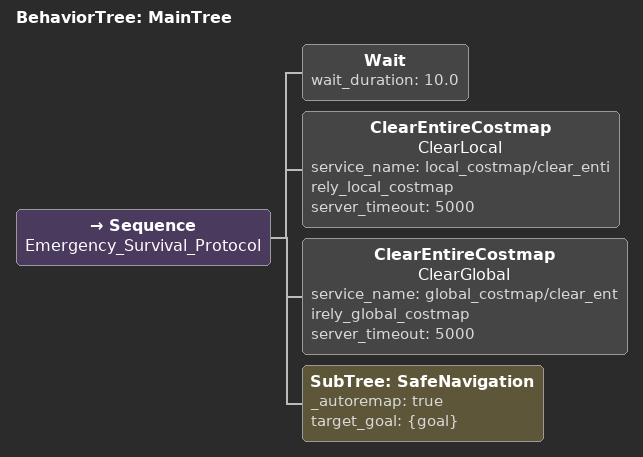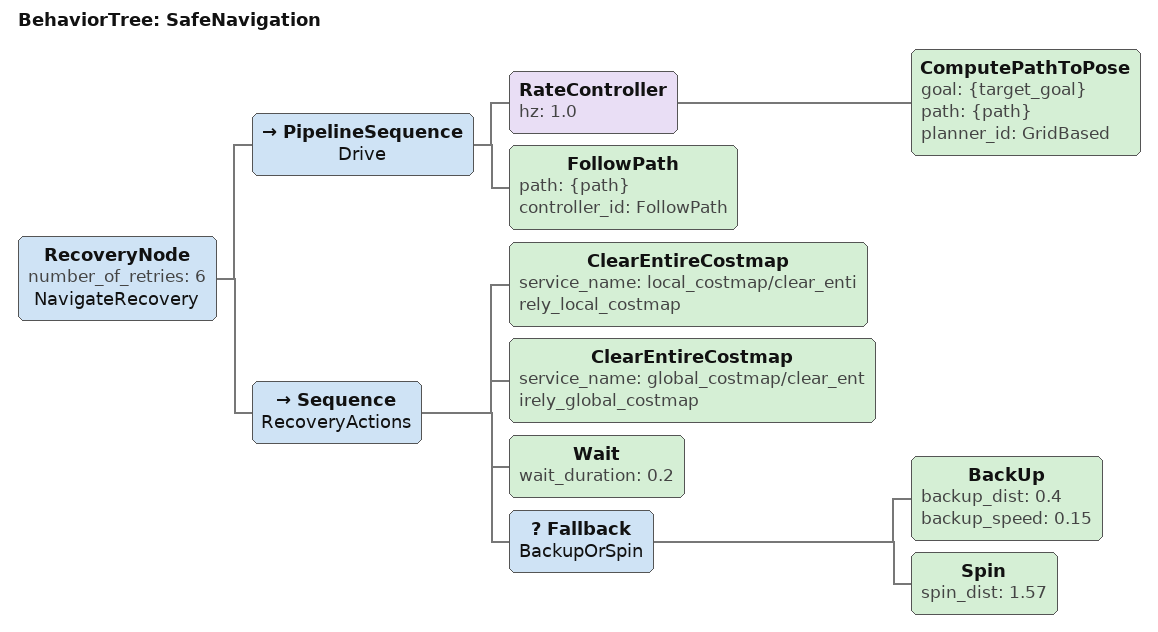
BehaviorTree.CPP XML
<root BTCPP_format="4" main_tree_to_execute="MainTree">
    <BehaviorTree ID="MainTree">
        <Sequence name="Emergency_Survival_Protocol">
            <Wait wait_duration="10.0" />
            <ClearEntireCostmap name="ClearLocal" service_name="local_costmap/clear_entirely_local_costmap" server_timeout="5000"/>
            <ClearEntireCostmap name="ClearGlobal" service_name="global_costmap/clear_entirely_global_costmap" server_timeout="5000"/>
            <SubTree ID="SafeNavigation" _autoremap="true" target_goal="{goal}" />
        </Sequence>
    </BehaviorTree>

    <BehaviorTree ID="SafeNavigation">
        <RecoveryNode number_of_retries="6" name="NavigateRecovery">
            <PipelineSequence name="Drive">
                <RateController hz="1.0">
                    <ComputePathToPose goal="{target_goal}" path="{path}" planner_id="GridBased"/>
                </RateController>
                <FollowPath path="{path}" controller_id="FollowPath"/>
            </PipelineSequence>
            <Sequence name="RecoveryActions">
                <ClearEntireCostmap service_name="local_costmap/clear_entirely_local_costmap"/>
                <ClearEntireCostmap service_name="global_costmap/clear_entirely_global_costmap"/>
                <Wait wait_duration="0.2"/>
                <Fallback name="BackupOrSpin">
                    <BackUp backup_dist="0.4" backup_speed="0.15"/>
                    <Spin spin_dist="1.57"/>
                </Fallback>
            </Sequence>
        </RecoveryNode>
    </BehaviorTree>
</root>
